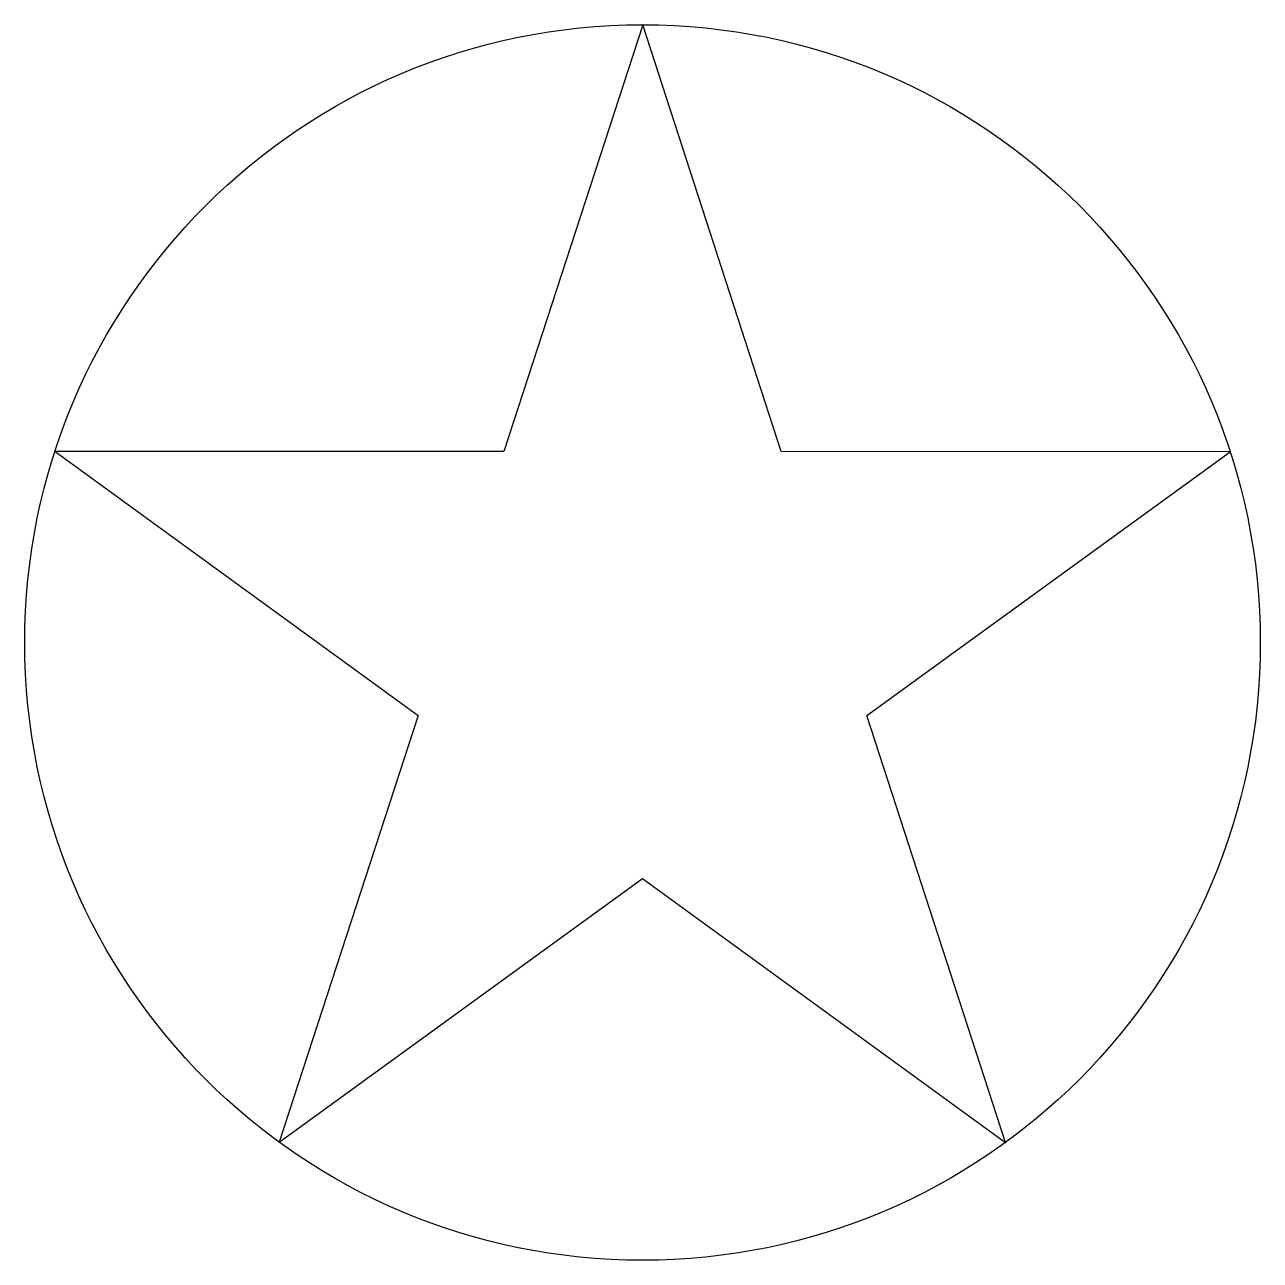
# Model space of a CAD drawing. Extents: x -1.14 to 0.86, y -1.07 to 0.93.
import ezdxf

# ---------------------------------------------------------------- set-up
doc = ezdxf.new("R2010")
doc.units = 0
doc.layers.get('0').update_dxf_attribs({"linetype": 'CONTINUOUS'})

msp = doc.modelspace()

# ---------------------------------------------------------------- linework, layer by layer
at = {"color": 0, "linetype": 'CONTINUOUS'}
for p, q in [((-0.1388, 0.9291), (-0.3636, 0.2382)), ((0.0854, 0.238), (-0.1388, 0.9291)), ((-1.0901, 0.2385), (-0.5025, -0.1888)), ((-0.3636, 0.2382), (-1.0901, 0.2385)), ((0.812, 0.2377), (0.0854, 0.238)), ((0.224, -0.1891), (0.812, 0.2377)), ((-0.5025, -0.1888), (-0.7273, -0.8797)), ((0.4482, -0.8802), (0.224, -0.1891)), ((-0.7273, -0.8797), (-0.1394, -0.4529)), ((-0.1394, -0.4529), (0.4482, -0.8802))]:
    msp.add_line(p, q, dxfattribs=at)
msp.add_circle((-0.1392, -0.0709), 1, dxfattribs=at)
for p in [(-0.1388, 0.9291), (-1.0901, 0.2385), (0.812, 0.2377), (-0.7273, -0.8797), (0.4482, -0.8802)]:
    msp.add_point(p, dxfattribs=at)

doc.saveas('drawing.dxf')
